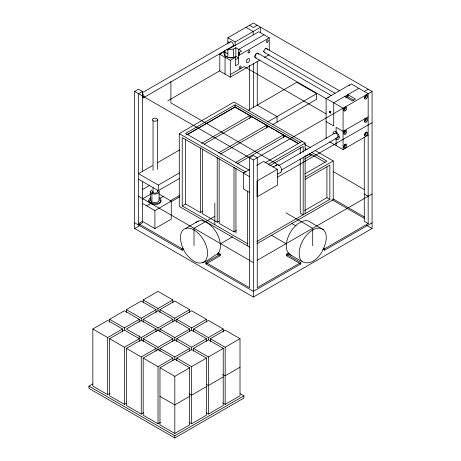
<?xml version="1.0" encoding="UTF-8"?>
<svg xmlns="http://www.w3.org/2000/svg" width="461" height="461" viewBox="0 0 461 461"><rect width="100%" height="100%" fill="white"/><g stroke="black" fill="none" stroke-linecap="round" stroke-linejoin="round"><path stroke-width="0.69" d="M225.049 74.106L225.049 57.256L226.213 56.582M259.975 60.011L230.304 77.143L230.304 60.293L235.485 57.302L235.485 65.848L238.36 64.183L238.36 55.643L239.115 54.588L239.144 52.404L241.518 51.033L235.836 47.748L233.456 49.12L227.849 49.569L227.849 57.406M269.247 50.445L269.247 37.808L258.736 31.74L227.849 49.569M330.785 112.409L330.134 112.236L330.307 111.585M224.974 56.219L224.974 51.234L224.219 52.283A7.71 4.454 0 0 0 233.664 57.734L235.485 57.302M202.5 262.822C207.081 260.955 207.951 255.429 207.45 251.049A19.235 11.104 60 0 0 195.504 230.909L191.955 228.944A19.235 11.104 60 0 0 180.487 236.113C180.136 246.773 186.434 257.647 196.052 262.361C204.304 265.588 210.804 256.829 217.823 253.861C220.3 251.061 220.629 247.2 220.312 243.627A19.235 11.104 60 0 0 208.366 223.487L204.817 221.516A19.235 11.104 60 0 0 195.908 222.594M227.872 43.887L227.872 37.762L253.36 23.05L372.062 91.451L372.062 228.518L253.36 297.051L134.652 228.518L134.652 91.451L138.548 89.204L142.443 91.451L142.443 171.406M142.443 91.451L138.548 93.698L138.548 225.054L142.443 222.807L142.443 181.271M257.25 25.297L253.36 27.545L249.464 25.297M142.259 92.719L230.344 41.859M227.872 37.762L235.133 41.957L260.621 27.239L260.621 32.673M143.498 97.726L232.822 46.152M230.304 77.143L219.793 71.075L219.793 54.225L224.974 51.234M263.992 34.777L238.677 49.39L238.677 55.804M229.67 57.683L233.456 57.665L235.836 56.294L238.677 57.936L235.634 59.694M238.36 55.643L269.247 37.808M167.706 100.855L219.839 70.758M230.304 74.573L244.151 66.574L326.123 113.896M264.303 57.51L269.247 54.657M249.787 247.171L179.277 206.465L179.277 133.644L234.038 102.025L305.136 143.077L305.136 150.171M300.238 142.495L235.041 104.854L185.581 133.413L248.917 169.976M186.82 134.733L235.041 106.889L298.382 143.463M186.82 134.946L235.041 107.108L249.263 115.313M152.412 165.649L138.548 173.653L158.33 185.08L179.462 172.875M157.397 162.773L179.83 149.819M248.375 110.248L296.821 82.277L316.603 93.698L316.603 99.282L272.687 124.637M201.659 143.302L249.879 115.457L249.879 118.546M204.223 144.068L251.827 116.794M142.288 189.604L149.762 185.287M267.714 121.923L316.603 93.698M218.445 152.989L266.665 125.15L266.665 128.239M142.184 199.043L151.271 193.799M220.393 154.118L268.613 126.487L249.879 115.671M138.548 179.237L158.33 190.664L179.462 178.459M326.123 138.398L326.123 98.4L351.219 83.914L368.166 93.698L368.166 223.631L324.625 248.767L323.42 248.076M146.725 205.865L150.62 203.618L150.62 202.719A6.056 3.498 0 0 1 150.62 197.769M159.742 198.351L163.085 196.421M358.819 88.299L333.729 102.791L333.729 125.951L326.123 121.56M346.586 97.415L347.83 96.701M235.848 162.324L283.452 134.843L283.452 137.931M170.351 200.771L179.617 195.418M142.443 203.393L154.902 210.585L171.262 201.146L171.262 219.131L154.902 228.575L142.443 221.378L138.548 223.631L182.089 248.767L183.294 248.076M170.893 201.883L179.6 196.859M237.173 163.805L285.399 136.179M364.276 91.451L368.166 89.204M329.436 111.965A0.824 0.478 60 0 1 330.312 111.885A0.824 0.478 60 0 1 330.312 113.054A0.824 0.478 60 0 1 329.436 111.965L330.018 111.85M134.652 228.518L139.625 225.648M134.652 91.451L253.36 159.984L372.062 91.451M243.696 173.088L182.228 137.597L182.228 205.917L185.581 203.981L200.42 212.55L202.892 211.121M249.62 192.525L243.385 188.929L243.385 173.1L249.522 169.556M256.886 165.303L263.64 161.408L277.349 169.32L277.349 185.149L257.094 196.841L257.094 181.012L277.349 169.32M264.994 162.842L302.185 141.371M268.423 164.272L305.136 143.077M269.806 165.724L303.188 146.448L303.188 152.205M272.941 167.084L276.652 164.946M278.686 165.585L334.813 133.183M368.166 116.858L343.076 131.345L336.121 127.334L336.121 133.315M281.308 170.132L337.435 137.73M305.182 156.561L310.132 153.703L325.063 162.324M277.142 174.356L280.847 172.212M304.658 159.114L312.08 154.833M185.506 228.483L198.368 221.055M277.349 177.237L372.062 122.73M214.826 216.261L194.006 228.281L194.006 245.655M202.367 148.949L202.367 213.674L217.206 222.242L219.061 221.171M329.655 141.838L343.076 149.589L368.166 135.096M304.658 173.999L326.918 161.148L311.394 152.188M305.136 177.133L333.222 160.918L333.222 199.682L256.817 243.794M134.652 222.807L182.089 250.196L183.893 249.159M305.136 179.381L329.869 165.101L329.869 199.371L256.823 241.541M219.154 158.642L219.154 223.366L233.992 231.929L236.464 230.506M220.249 243.938L232.494 236.873M205.917 262.528L220.335 254.201L220.335 255.63L205.917 263.951L205.917 262.528L249.464 287.664L249.464 157.737L253.36 155.484L257.25 157.737L257.25 287.664L300.797 262.528L300.797 263.951L253.36 291.34L205.917 263.951M110.144 393.262L107.672 394.691L92.834 386.122L92.834 329.01L107.672 320.441L122.505 329.01L122.505 331.862M109.614 322.176L109.614 319.317L124.453 310.754L139.291 319.317L139.291 322.176M126.4 312.483L126.4 309.625L141.239 301.062L156.077 309.625L156.077 312.483M143.187 302.791L143.187 299.938L158.025 291.369L172.863 299.938L172.863 302.791M304.658 210.516L326.918 197.665L329.869 199.371M92.834 329.01L107.672 337.579L122.505 329.01M109.614 319.317L124.453 327.886L139.291 319.317M126.4 309.625L141.239 318.194L156.077 309.625M143.187 299.938L158.025 308.501L172.863 299.938M109.614 338.702L124.453 330.134L139.291 338.702L124.453 347.266L109.614 338.702L109.614 395.815L124.453 404.378L126.308 403.312M143.187 322.176L143.187 319.317L158.025 310.754L172.863 319.317L172.863 322.176M159.973 312.483L159.973 309.625L174.811 301.062L189.65 309.625L189.65 312.483M257.25 260.298L372.062 194.012M156.077 329.01L141.239 337.579L126.4 329.01L141.239 320.441L156.077 329.01L156.077 331.862M143.187 319.317L158.025 327.886L172.863 319.317M159.973 309.625L174.811 318.194L189.65 309.625M300.797 263.951L286.379 255.63L286.379 254.201L288.759 252.824M286.99 255.279L289.433 253.867M143.711 412.641L141.239 414.07L126.4 405.501L126.4 348.389L141.239 339.826L156.077 348.389L156.077 351.247M143.187 341.555L143.187 338.702L158.025 330.134L172.863 338.702L172.863 341.555M159.973 331.862L159.973 329.01L174.811 320.441L189.65 329.01L189.65 331.862M176.759 322.176L176.759 319.317L191.597 310.754L206.436 319.317L206.436 322.176M240.169 393.659L243.904 395.815L243.904 398.062L174.811 437.95L88.938 388.369L88.938 386.122L92.673 383.967M322.821 249.159L324.625 250.196L372.062 222.807M126.4 348.389L141.239 356.958L156.077 348.389M143.187 338.702L158.025 347.266L172.863 338.702M159.973 329.01L174.811 337.579L189.65 329.01M176.759 319.317L191.597 327.886L206.436 319.317M160.497 422.334L158.025 423.763L143.187 415.194L143.187 358.082L158.025 349.519L172.863 358.082L172.863 360.94M159.973 351.247L159.973 348.389L174.811 339.826L189.65 348.389L189.65 351.247M176.759 341.555L176.759 338.702L191.597 330.134L206.436 338.702L206.436 341.555M193.545 331.862L193.545 329.01L208.384 320.441L223.222 329.01L223.222 331.862M143.187 358.082L158.025 366.651L172.863 358.082M159.973 348.389L174.811 356.958L189.65 348.389M176.759 338.702L191.597 347.266L206.436 338.702M193.545 329.01L208.384 337.579L223.222 329.01M159.973 367.774L174.811 359.205L189.65 367.774L189.65 424.886L174.811 433.455L159.973 424.886L159.973 367.774L174.811 376.343L189.65 367.774M176.759 360.94L176.759 358.082L191.597 349.519L206.436 358.082L206.436 415.194L191.597 423.763L189.125 422.334M193.545 351.247L193.545 348.389L208.384 339.826L223.222 348.389L223.222 405.501L208.384 414.07L206.528 412.998M210.331 341.555L210.331 338.702L225.17 330.134L240.008 338.702L240.008 395.815L225.17 404.378L222.698 402.954M176.759 358.082L191.597 366.651L206.436 358.082M193.545 348.389L208.384 356.958L223.222 348.389M210.331 338.702L225.17 347.266L240.008 338.702M189.65 396.327L174.811 404.896L159.973 396.327M206.436 386.641L191.597 395.204L189.125 393.78M223.222 376.948L208.384 385.517L206.528 384.445M240.008 367.256L225.17 375.824L222.698 374.395M88.938 386.122L174.811 435.703L243.904 395.815M265.11 52.612A2.34 1.354 -60 0 1 264.366 52.542L263.882 51.471A2.34 1.354 -60 0 1 264.366 49.84L265.536 48.607L266.706 48.486A2.34 1.354 -60 0 1 267.196 49.558M142.253 97.599L142.708 97.795A2.478 1.429 60 0 0 144.011 96.591A2.478 1.429 60 0 0 142.708 93.888L142.253 93.554M323.334 229.711L310.472 222.283A19.235 11.104 -60 0 0 301.356 221.753L297.8 223.885A19.235 11.104 -60 0 0 286.333 244.295C285.947 248.623 287.134 254.04 291.79 255.532M302.088 261.594C315.33 268.239 327.581 246.802 326.158 235.525A19.235 11.104 -60 0 0 314.212 229.175L310.662 231.307A19.235 11.104 -60 0 0 299.195 251.723L299.264 255.78L300.249 259.145L302.088 261.594L289.231 254.172M245.955 27.32L253.222 31.515L253.222 34.932M266.481 48.612L339.722 90.898M265.161 48.186L265.743 48.52M353.823 100.244L347.83 96.787L347.83 94.643L355.621 99.144L352.504 100.942L344.719 96.447M263.3 51.136L263.882 51.471M264.234 52.41L335.026 93.278M257.993 53.222L331.707 95.779M326.123 98.4L343.076 108.185L343.076 149.589M227.872 41.865L229.342 42.712M230.068 42.118A2.478 1.429 60 0 1 231.583 41.98L232.039 42.314A2.478 1.429 60 0 1 233.335 45.017L234.534 45.708M255.371 57.763L325.985 98.533M226.789 49.333L227.999 50.03M224.974 52.185L227.999 53.931M219.793 54.225L230.304 60.293M337.976 136.525L339.238 137.257M304.727 144.466L310.299 147.681M315.255 150.545L333.222 160.918M269.23 126.844L274.18 129.702M275.413 130.411L282.835 134.698M283.452 135.056L298.382 143.676M266.066 126.02L267.927 127.092M283.452 136.053L284.696 136.773M305.182 148.603L307.049 149.675M333.274 171.619L364.432 189.604M364.276 194.012L368.166 196.259M278.749 165.153L170.893 102.878L170.893 81.522M333.332 199.019L364.438 216.975M332.018 199.688L364.668 218.537M368.166 223.631L364.276 221.378L364.276 137.286M366.472 225.291L372.062 228.518M179.277 133.644L246.013 172.172M243.385 173.1L249.62 176.696M285.953 212.832L312.708 228.281L312.708 245.655M291.755 223.464L296.043 225.936M271.16 235.104L286.465 243.938M286.379 254.201L300.797 262.528M182.228 205.917L247.424 243.558M158.993 194.058L171.262 201.146M138.548 196.259L253.36 262.545M217.955 252.824L220.335 254.201M217.281 253.867L219.724 255.279M330.6 111.798L330.785 112.179M336.121 139.055L336.121 145.572M326.918 166.968L326.918 197.665M324.625 248.767L324.625 250.196M310.132 153.703L310.132 155.847M305.136 155.847L305.136 213.645M303.188 157.236L303.188 214.768L300.238 213.068L300.238 158.878M300.238 147.572L300.238 153.934M277.038 122.125L277.038 116.541L257.25 105.12L257.25 61.399M253.36 63.474L253.36 107.367M253.36 159.984L253.36 297.051M249.464 65.543L249.464 110.064M247.424 191.061L247.424 245.805M239.144 52.404L239.144 55.251M235.94 168.334L235.94 233.145M235.836 47.748L235.836 56.294M235.133 41.957L235.133 46.054M235.041 104.854L235.041 107.108M233.992 167.205L233.992 231.929M233.456 49.12L233.456 57.665M225.17 347.266L225.17 404.378M224.369 50.537L224.369 51.834M217.206 157.512L217.206 222.242M214.826 203.019L214.826 224.738M208.384 337.579L208.384 339.717M208.384 356.958L208.384 414.07M200.42 147.825L200.42 212.55M191.597 327.886L191.597 330.739M191.597 347.266L191.597 350.124M191.597 366.651L191.597 423.763M185.581 139.257L185.581 203.981M182.089 248.767L182.089 250.196M174.811 318.194L174.811 321.052M174.811 337.579L174.811 340.431M174.811 356.958L174.811 359.816M174.811 376.343L174.811 433.455M174.811 435.703L174.811 437.95M159.103 191.678L159.103 200.247M158.33 185.08L158.33 190.664M158.025 308.501L158.025 310.645M158.025 327.886L158.025 330.739M158.025 347.266L158.025 350.124M158.025 366.651L158.025 423.763M157.524 119.704L157.524 169.366M157.524 190.237L157.524 191.678M154.902 210.585L154.902 228.575M153.046 120.776A2.622 1.516 0 0 0 157.437 120.096A2.622 1.516 0 0 0 154.222 118.241A2.622 1.516 0 0 0 153.046 120.776L153.046 170.437M153.046 187.708L153.046 192.75L151.934 193.39L151.934 201.958L150.62 202.719A6.056 3.498 0 0 0 159.189 202.719A6.056 3.498 0 0 0 159.189 197.769M150.707 191.678L150.707 200.247M141.239 318.194L141.239 321.052M141.239 337.469L141.239 340.431M141.239 356.958L141.239 414.07M139.291 335.741L139.291 341.555M124.453 327.886L124.453 330.03M124.453 347.266L124.453 404.378M107.672 337.579L107.672 394.691M258.022 53.424A2.478 1.429 -60 0 1 258.304 53.683M255.544 57.717A2.478 1.429 -60 0 1 255.267 57.458M255.094 57.072A2.478 1.429 -60 0 1 255.094 56.023M255.267 55.435A2.478 1.429 -60 0 1 256.333 53.874M345.957 97.703A2.201 1.274 -60 0 1 348.412 95.911M335.32 138.467A4.408 2.541 60 0 0 339.135 136.26A4.408 2.541 60 0 0 333.92 131.639L333.424 132.1A4.408 2.541 60 0 0 333.009 133.655M328.272 97.502A2.201 1.274 -60 0 1 329.05 97.294M349.052 85.504A2.201 1.274 -60 0 1 349.83 85.297M330.819 112.789A0.824 0.478 60 0 1 329.943 112.219A0.824 0.478 60 0 1 330.116 111.326M344.603 107.459A1.101 0.634 -60 0 1 344.672 108.606A1.101 0.634 -60 0 1 343.664 109.418M366.339 132.088A2.201 1.274 -60 0 1 364.432 135.396M365.389 132.468A1.101 0.634 -60 0 1 365.452 133.615A1.101 0.634 -60 0 1 364.449 134.428M366.339 118.362A2.201 1.274 -60 0 1 364.432 121.664M365.227 118.69A1.101 0.634 -60 0 1 365.51 119.756A1.101 0.634 -60 0 1 364.449 120.701M364.835 118.794A1.101 0.634 -60 0 1 365.037 118.708M345.554 130.359A2.201 1.274 -60 0 1 343.647 133.667M344.05 130.797A1.101 0.634 -60 0 1 344.805 131.494A1.101 0.634 -60 0 1 343.664 132.699M345.554 144.091A2.201 1.274 -60 0 1 343.647 147.393M344.603 144.472A1.101 0.634 -60 0 1 344.672 145.613A1.101 0.634 -60 0 1 343.664 146.431M345.398 106.733A2.201 1.274 -60 0 1 345.156 109.05A2.201 1.274 -60 0 1 343.272 110.421M366.184 94.736A2.201 1.274 -60 0 1 366.074 96.798A2.201 1.274 -60 0 1 364.432 98.383M365.389 95.462A1.101 0.634 -60 0 1 365.452 96.603A1.101 0.634 -60 0 1 364.449 97.415M334.334 133.869A2.622 1.516 60 0 1 337.435 134.698A2.622 1.516 60 0 1 336.605 137.804M275.885 166.035A4.195 2.42 60 0 1 280.559 166.905A4.195 2.42 60 0 1 280.236 172.402M160.756 200.241A6.056 3.498 0 0 1 154.902 204.644A6.056 3.498 0 0 1 149.053 200.241M158.959 199.619A4.195 2.42 0 0 1 154.902 202.667A4.195 2.42 0 0 1 150.851 199.619M157.437 191.286A2.622 1.516 0 0 1 154.902 193.194A2.622 1.516 0 0 1 152.372 191.286M158.538 190.468A4.195 2.42 0 0 1 157.31 193.66A4.195 2.42 0 0 1 151.686 193.234A4.195 2.42 0 0 1 151.934 189.967M233.335 45.017A2.478 1.429 60 0 1 232.039 46.221M256.201 57.838A2.622 1.516 -60 0 1 254.858 56.179A2.622 1.516 -60 0 1 256.846 53.269A2.622 1.516 -60 0 1 258.535 54.421M246.946 59.821L246.86 59.947A2.34 1.354 -60 0 0 246.86 62.65A2.34 1.354 -60 0 0 249.199 61.296A2.34 1.354 -60 0 0 249.199 58.593L248.462 58.53A2.34 1.354 -60 0 0 247.205 59.446L246.946 59.821M240.388 68.147A1.377 0.795 -60 0 0 240.826 66.015A1.377 0.795 -60 0 0 239.196 67.462A1.377 0.795 -60 0 0 240.388 68.147M249.245 52.687A1.377 0.795 -60 0 0 249.683 50.554A1.377 0.795 -60 0 0 248.053 52.001A1.377 0.795 -60 0 0 249.245 52.687M267.553 42.124A1.377 0.795 -60 0 0 267.991 39.986A1.377 0.795 -60 0 0 266.36 41.432A1.377 0.795 -60 0 0 267.553 42.124M366.409 135.603A2.201 1.274 -60 0 0 367.106 132.192A2.201 1.274 -60 0 0 364.501 134.503A2.201 1.274 -60 0 0 366.409 135.603M366.409 121.877A2.201 1.274 -60 0 0 367.106 118.46A2.201 1.274 -60 0 0 364.501 120.77A2.201 1.274 -60 0 0 366.409 121.877M345.623 133.874A2.201 1.274 -60 0 0 346.32 130.463A2.201 1.274 -60 0 0 343.716 132.774A2.201 1.274 -60 0 0 345.623 133.874M345.623 147.606A2.201 1.274 -60 0 0 346.32 144.189A2.201 1.274 -60 0 0 343.716 146.5A2.201 1.274 -60 0 0 345.623 147.606M345.623 110.594A2.201 1.274 -60 0 0 346.32 107.183A2.201 1.274 -60 0 0 343.716 109.493A2.201 1.274 -60 0 0 345.623 110.594M366.409 98.596A2.201 1.274 -60 0 0 367.112 95.185A2.201 1.274 -60 0 0 364.501 97.496A2.201 1.274 -60 0 0 366.409 98.596"/></g></svg>
